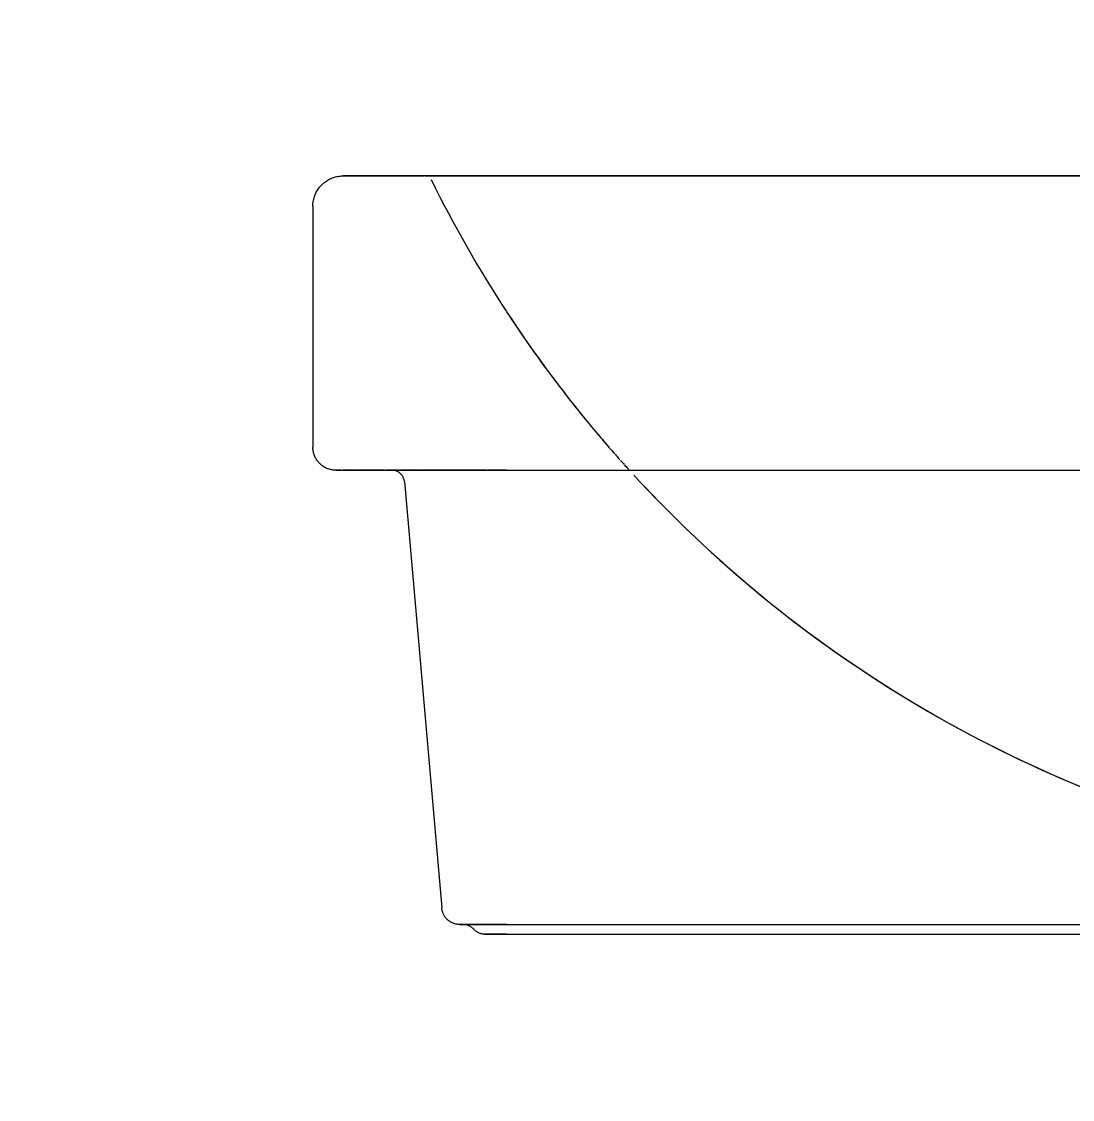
# Model space of a CAD drawing. Header units: metres. Extents: x 15 to 69.3, y -12.4 to 16.4.
# Drawn here: x 34.62 to 34.7932, y 0.6477 to 0.8255 of the extents above; entities that cross this region are included whole.
import ezdxf

# ---------------------------------------------------------------- set-up
doc = ezdxf.new("R2010")
doc.units = ezdxf.units.M
for name, color, linetype, lineweight in [('A-ANNO-DIMS', 7, 'Continuous', 5), ('A-ANNO-DIMS-25', 7, 'Continuous', 5), ('P-SANR-FIXT', 7, 'Continuous', 5)]:
    doc.layers.add(name, color=color, linetype=linetype, lineweight=lineweight)
doc.styles.add('Century Gothic_4', font='GOTHIC.TTF', dxfattribs={"height": 0.03749999999999999})
doc.dimstyles.new('Setores_1_5_1', dxfattribs={"dimscale": 0.3048, "dimtxt": 0.03915631011440721, "dimasz": 0.2604166666666666, "dimexe": 0.1968503937007874, "dimexo": 0.1230314960629921, "dimgap": 0.1435367454068242, "dimtad": 1, "dimrnd": 0.01, "dimzin": 0, "dimdsep": 46, "dimtxsty": 'Century Gothic_4', "dimblk1": 'OBLIQUE', "dimblk2": 'OBLIQUE', "dimsah": 1, "dimcen": 0.09, "dimazin": 0, "dimtfac": 1, "dimtdec": 4, "dimtix": 1, "dimtmove": 0, "dimatfit": 3, "dimfxl": 1, "dimtvp": 1, "dimtolj": 1, "dimtzin": 0, "dimarcsym": 2})

# ---------------------------------------------------------------- blocks, each defined once
blk = doc.blocks.new('USO_ESG_Cuba lavatório retângular - Uso geral-3263039-CC')
at = {"layer": 'P-SANR-FIXT', "color": 254, "true_color": 0xdfdfdf}
for p, q in [((16.50239597160512, 0.8), (16.50241752502771, 0.8)), ((16.49877179155141, 0.7984446072255509), (16.49891243805838, 0.7985867804544957)), ((16.49805687570673, 0.7974844006892168), (16.49815969605005, 0.7976559309896037)), ((16.49791958197882, 0.7533598109371898), (16.49784517230083, 0.7534925894143027)), ((16.51864161964675, 0.67929959567164), (16.5186406799197, 0.6793101227760978)), ((16.51910394712354, 0.677953330486325), (16.51904126969366, 0.6780553775160759)), ((16.51947556669391, 0.6774850310309235), (16.51939386502459, 0.6775725918310984)), ((16.52402431666246, 0.6765769230769242), (16.52380486095569, 0.6765769230769242)), ((16.5239319822732, 0.6757884615384612), (16.52386751191446, 0.675857703507703)), ((16.52448838170641, 0.6765769230769242), (16.52425227847613, 0.6765769230769242)), ((16.52934134237007, 0.6765769230769242), (16.67344848848207, 0.6765769230769242))]:
    blk.add_line(p, q, dxfattribs=at)
at = {"layer": 'P-SANR-FIXT', "color": 253, "true_color": 0xa6a6a6}
for p, q in [((16.50376384208661, 0.8), (16.50412325545832, 0.8)), ((16.51586865698759, 0.8), (16.51659860773303, 0.8)), ((16.51659860773304, 0.8000000000000004), (16.88937795338138, 0.8000000000000004)), ((16.88937795338138, 0.8000000000000004), (16.51659860773304, 0.8000000000000004)), ((16.49869215764067, 0.7524252538781661), (16.49857975767, 0.7525278851149195)), ((16.50120139646092, 0.7514807692307708), (16.50104922005464, 0.7514838131647639)), ((16.52709254720443, 0.7514807692307708), (16.52618842744353, 0.7514807692307708)), ((16.51249054496551, 0.7496064869715294), (16.51248175271315, 0.7496881388202016)), ((16.51974073848618, 0.6772429054428848), (16.51964914226665, 0.677320055874286)), ((16.51983534663288, 0.6771694795954303), (16.51974073848618, 0.6772429054428848)), ((16.51993281535392, 0.677099895797617), (16.51983534663288, 0.6771694795954303)), ((16.52720845755673, 0.6765769230769242), (16.52691354962037, 0.6765769230769242)), ((16.5275067776538, 0.6765769230769242), (16.52720845755673, 0.6765769230769242)), ((16.52780803266306, 0.6765769230769242), (16.5275067776538, 0.6765769230769242))]:
    blk.add_line(p, q, dxfattribs=at)
at = {"layer": 'P-SANR-FIXT', "color": 7, "true_color": 0xf3f3f3}
for p, q in [((16.52905043699311, 0.8), (16.52934134237006, 0.8)), ((16.49753928173086, 0.7961885131321341), (16.49759069441356, 0.7963817782428194)), ((16.4973961933844, 0.7552451102743769), (16.49739597160512, 0.7552861940865746)), ((16.49755573909392, 0.7541951209013038), (16.49751502394074, 0.754341781054257)), ((16.49857975767, 0.7525278851149195), (16.49847155176215, 0.7526349290576185)), ((16.51879161750327, 0.67859858950862), (16.51875499338245, 0.6787126102535359)), ((16.52003298872011, 0.6770342653686797), (16.51993281535392, 0.677099895797617)), ((16.52425227847613, 0.6765769230769242), (16.52402431666246, 0.6765769230769242)), ((16.52435943925108, 0.6754131484493481), (16.52428243896147, 0.6754681196496205))]:
    blk.add_line(p, q, dxfattribs=at)
at = {"layer": 'P-SANR-FIXT'}
for p, q in [((16.87549848848207, 0.8), (16.52934134237007, 0.8)), ((16.49739597160512, 0.794999999999999), (16.49739597160512, 0.7552861940865746)), ((16.52934134237007, 0.7514807692307708), (16.87549848848207, 0.7514807692307708)), ((16.51249054496551, 0.7496064869715294), (16.5186406799197, 0.6793101227760956)), ((16.52934134237007, 0.6765769230769242), (16.87549848848207, 0.6765769230769242)), ((16.52934134237007, 0.6750000000000004), (16.87549848848207, 0.6750000000000004))]:
    blk.add_line(p, q, dxfattribs=at)
at = {"layer": 'P-SANR-FIXT', "flags": 128}
for points in [[(16.50021755937373, 0.799500502210883), (16.50039927395809, 0.7995840155438589), (16.50058418283273, 0.7996601954298364), (16.50077199018292, 0.7997289199972458)], [(16.52934134237007, 0.8), (16.52826381493377, 0.8), (16.5271880113115, 0.8), (16.52611565255958, 0.8), (16.52504845422324, 0.8), (16.52398812359217, 0.8), (16.52293635696919, 0.8), (16.52189483695652, 0.8), (16.52086522976401, 0.8), (16.51984918254353, 0.8), (16.51884832075389, 0.8), (16.51786424556044, 0.8), (16.51689853127357, 0.8), (16.51595272283013, 0.8), (16.51502833332187, 0.8), (16.5141268415748, 0.8), (16.51324968978342, 0.8), (16.51239828120348, 0.8), (16.51157397790708, 0.8), (16.51077809860364, 0.8), (16.51001191653029, 0.8), (16.50927665741489, 0.8), (16.50857349751518, 0.8), (16.507903561737, 0.8), (16.50726792183468, 0.8), (16.50666759469647, 0.8), (16.50610354071774, 0.8), (16.50557666226451, 0.8), (16.50508780222993, 0.8), (16.50463774268576, 0.8), (16.50422720363126, 0.8), (16.50385684184134, 0.8), (16.50352724981587, 0.8), (16.50323895483178, 0.8), (16.50299241809953, 0.8), (16.50278803402531, 0.8), (16.50262612958004, 0.8), (16.50250696377629, 0.8), (16.50243072725393, 0.8), (16.50239754197513, 0.8), (16.50239597160512, 0.8)], [(16.50104922005464, 0.7514838131647639), (16.50089728709815, 0.7514929400971023), (16.50074584065176, 0.7515081354266377), (16.50059512299749, 0.7515293748440879), (16.50044537525143, 0.7515566243709146), (16.50029683697803, 0.7515898404136855), (16.50014974580684, 0.7516289698338189), (16.50000433705235, 0.7516739500325921), (16.49986084333756, 0.7517247090512814), (16.4997194942218, 0.7517811656862833), (16.49958051583349, 0.7518432296190266)], [(16.50120139646092, 0.7514807692307708), (16.50122390541622, 0.7514807692307708), (16.50129139627257, 0.7514807692307708), (16.50140376105901, 0.7514807692307708), (16.50156082001585, 0.7514807692307708), (16.50176232188226, 0.7514807692307708), (16.50200794429824, 0.7514807692307708), (16.50229729432031, 0.7514807692307708), (16.50262990905019, 0.7514807692307708), (16.50300525637524, 0.7514807692307708), (16.50342273581981, 0.7514807692307708), (16.50388167950585, 0.7514807692307708), (16.50438135322138, 0.7514807692307708), (16.50492095759502, 0.7514807692307708), (16.50549962937491, 0.7514807692307708), (16.50611644280962, 0.7514807692307708), (16.50677041112925, 0.7514807692307708), (16.50746048812399, 0.7514807692307708), (16.50818556981786, 0.7514807692307708), (16.50894449623482, 0.7514807692307708), (16.5097360532545, 0.7514807692307708), (16.51055897455453, 0.7514807692307708), (16.51141194363637, 0.7514807692307708), (16.51229359593145, 0.7514807692307708), (16.51320252098418, 0.7514807692307708), (16.51413726470835, 0.7514807692307708), (16.51509633171343, 0.7514807692307708), (16.51607818769678, 0.7514807692307708), (16.51708126189828, 0.7514807692307708), (16.5181039496132, 0.7514807692307708), (16.51914461475934, 0.7514807692307708), (16.52020159249447, 0.7514807692307708), (16.5212731918797, 0.7514807692307708), (16.5223576985846, 0.7514807692307708), (16.52345337762978, 0.7514807692307708), (16.52455847616253, 0.7514807692307708), (16.52567122626091, 0.7514807692307708), (16.52678984776215, 0.7514807692307708), (16.52791255111048, 0.7514807692307708), (16.52903754022002, 0.7514807692307708), (16.52934134237007, 0.7514807692307708)], [(16.51180443575961, 0.7509663798939561), (16.5117418111089, 0.7510195069230143), (16.51167711203671, 0.7510700871380315), (16.51161044204776, 0.7511180396214516), (16.5115419077998, 0.7511632876595323), (16.51147161893302, 0.7512057588650621), (16.51139968789459, 0.7512453852931769), (16.51132622975886, 0.751282103550041), (16.51125136204315, 0.7513158548942753), (16.51117520451984, 0.7513465853309325), (16.51109787902473, 0.7513742456978664), (16.51101950926211, 0.751398791744392), (16.51094022060688, 0.751420184202074), (16.51086013990398, 0.7514383888475358), (16.51077939526545, 0.7514533765572369), (16.51069811586549, 0.7514651233540323)], [(16.51233041804147, 0.7502408233806135), (16.51229638718292, 0.7503155644587405), (16.51225939469947, 0.7503888848806012), (16.51221949977122, 0.750460667349164), (16.51217676622153, 0.7505307970277861), (16.51213126241496, 0.7505991617239485), (16.51208306114791, 0.7506656520687184), (16.5120322395321, 0.7507301616917286), (16.5119788788713, 0.7507925873913387)], [(16.51248175271315, 0.7496881388202016), (16.51246970229058, 0.7497693737597879), (16.51245441297593, 0.7498500618317094), (16.51243590922882, 0.749930073952268)], [(16.52162344398652, 0.6765769230769242), (16.52150370961201, 0.6765793180837575), (16.52138416678696, 0.6765864992727573), (16.52126500675438, 0.6765984551555501), (16.52114642014491, 0.6766151666052784), (16.52102859667183, 0.6766366068871851), (16.52091172482756, 0.6766627417013933), (16.52079599158211, 0.6766935292377771)], [(16.52162344398653, 0.6765769230769242), (16.52162961748204, 0.6765769230769242), (16.52164812809229, 0.6765769230769242), (16.52167894620425, 0.6765769230769242), (16.52172202251552, 0.6765769230769242), (16.52177728811319, 0.6765769230769242), (16.52184465458409, 0.6765769230769242), (16.52192401415624, 0.6765769230769242), (16.52201523987125, 0.6765769230769242), (16.52211818578744, 0.6765769230769242), (16.52223268721331, 0.6765769230769242), (16.522358560971, 0.6765769230769242), (16.52249560568934, 0.6765769230769242), (16.52264360212603, 0.6765769230769242), (16.52280231351833, 0.6765769230769242), (16.52297148596188, 0.6765769230769242), (16.52315084881685, 0.6765769230769242), (16.52334011514094, 0.6765769230769242), (16.5235389821484, 0.6765769230769242), (16.52374713169444, 0.6765769230769242), (16.5239642307842, 0.6765769230769242), (16.52418993210544, 0.6765769230769242), (16.52442387458419, 0.6765769230769242), (16.52466568396239, 0.6765769230769242), (16.52491497339663, 0.6765769230769242), (16.52517134407699, 0.6765769230769242), (16.52543438586506, 0.6765769230769242), (16.5257036779501, 0.6765769230769242), (16.52597878952221, 0.6765769230769242), (16.52625928046158, 0.6765769230769242), (16.52654470204253, 0.6765769230769242), (16.52683459765142, 0.6765769230769242), (16.52712850351712, 0.6765769230769242), (16.52742594945293, 0.6765769230769242), (16.52772645960881, 0.6765769230769242), (16.52802955323262, 0.6765769230769242), (16.52833474543922, 0.6765769230769242), (16.52864154798618, 0.6765769230769242), (16.52894947005487, 0.6765769230769242), (16.52925801903568, 0.6765769230769242), (16.52934134237007, 0.6765769230769242)], [(16.52186489766475, 0.6765769230769242), (16.52179428273561, 0.6765769230769242), (16.52173574149193, 0.6765769230769242), (16.52168936758721, 0.6765769230769242), (16.52165523520981, 0.6765769230769242), (16.52163339896425, 0.6765769230769242), (16.52162389378387, 0.6765769230769242)], [(16.5230045580269, 0.6764244026611392), (16.52291539864656, 0.6764560488671922), (16.52282504507351, 0.6764841043353986), (16.52273364185418, 0.6765085241829971), (16.52264133521423, 0.6765292693434403), (16.5225482728246, 0.6765463066288905), (16.52245460356525, 0.6765596087833354)], [(16.52342752932395, 0.6762142787808435), (16.52334643432575, 0.6762630074041392), (16.52326345556971, 0.6763084541147476), (16.52317872580412, 0.6763505462076314)], [(16.52569503587084, 0.6750000000000004), (16.52560044571498, 0.6750018920553997), (16.52550600688319, 0.6750075651947091), (16.52541187045745, 0.6750170103421159), (16.52531818703597, 0.6750302123874006), (16.52522510649223, 0.6750471502101081), (16.52513277773526, 0.6750677967133317), (16.52504134847135, 0.6750921188670748), (16.52495096496785, 0.6751200777610735), (16.52486177181906, 0.67515162866707)], [(16.52569503587085, 0.6750000000000004), (16.52569795252713, 0.6750000000000004), (16.52570669782994, 0.6750000000000004), (16.52572125778867, 0.6750000000000004), (16.52574160911049, 0.6750000000000004), (16.52576771923761, 0.6750000000000004), (16.52579954639942, 0.6750000000000004), (16.52583703967924, 0.6750000000000004), (16.52588013909582, 0.6750000000000004), (16.52592877569929, 0.6750000000000004), (16.52598287168146, 0.6750000000000004), (16.52604234050029, 0.6750000000000004), (16.52610708701836, 0.6750000000000004), (16.52617700765506, 0.6750000000000004), (16.52625199055228, 0.6750000000000004), (16.52633191575339, 0.6750000000000004), (16.5264166553951, 0.6750000000000004), (16.52650607391207, 0.6750000000000004), (16.52660002825375, 0.6750000000000004), (16.52669836811323, 0.6750000000000004), (16.52680093616772, 0.6750000000000004), (16.52690756833021, 0.6750000000000004), (16.52701809401199, 0.6750000000000004), (16.52713233639554, 0.6750000000000004), (16.52725011271742, 0.6750000000000004), (16.52737123456064, 0.6750000000000004), (16.52749550815608, 0.6750000000000004), (16.52762273469251, 0.6750000000000004), (16.52775271063461, 0.6750000000000004), (16.5278852280486, 0.6750000000000004), (16.52802007493488, 0.6750000000000004), (16.5281570355672, 0.6750000000000004), (16.52829589083776, 0.6750000000000004), (16.52843641860776, 0.6750000000000004), (16.52857839406274, 0.6750000000000004), (16.52872159007226, 0.6750000000000004), (16.52886577755324, 0.6750000000000004), (16.52901072583649, 0.6750000000000004), (16.52915620303566, 0.6750000000000004), (16.52930197641827, 0.6750000000000004), (16.52934134237007, 0.6750000000000004)], [(16.52619675223131, 0.6750000000000004), (16.52612545388678, 0.6750000000000004), (16.52605930027781, 0.6750000000000004), (16.52599839723604, 0.6750000000000004), (16.52594284219337, 0.6750000000000004), (16.52589272402601, 0.6750000000000004), (16.52584812291234, 0.6750000000000004), (16.52580911020461, 0.6750000000000004), (16.52577574831485, 0.6750000000000004), (16.52574809061495, 0.6750000000000004), (16.52572618135135, 0.6750000000000004), (16.52571005557418, 0.6750000000000004), (16.52569973908125, 0.6750000000000004), (16.52569524837675, 0.6750000000000004)], [(16.52934134237007, 0.6750000000000004), (16.52919552900092, 0.6750000000000004), (16.52904994890206, 0.6750000000000004), (16.52890483497059, 0.6750000000000004), (16.52876041935784, 0.6750000000000004), (16.52861693309799, 0.6750000000000004), (16.52847460573845, 0.6750000000000004), (16.52833366497261, 0.6750000000000004)]]:
    blk.add_lwpolyline(points, dxfattribs=at)
at = {"layer": 'P-SANR-FIXT', "color": 253, "true_color": 0xa6a6a6, "flags": 128}
for points in [[(16.50077199018292, 0.7997289199972458), (16.50096239555695, 0.7997900793014466), (16.50115509434686, 0.799843575500592), (16.50134977827566, 0.7998893230121757), (16.50154613589061, 0.7999272486499427), (16.50174385306143, 0.7999572917409582), (16.50194261348279, 0.7999794042226865), (16.50214209918045, 0.7999935507198772)], [(16.50241752502771, 0.8), (16.50248215081461, 0.8), (16.50258974557834, 0.8), (16.50274013719024, 0.8), (16.5029330850558, 0.8), (16.5031682804996, 0.8), (16.50344534725911, 0.8), (16.50376384208661, 0.8)], [(16.50420096918917, 0.8), (16.50452301238953, 0.8), (16.5049624733544, 0.8), (16.50544093530915, 0.8), (16.50595763281672, 0.8)], [(16.50600596677323, 0.8), (16.50651173927131, 0.8), (16.50710236822081, 0.8), (16.50772857478488, 0.8), (16.50838935716661, 0.8), (16.50908365825515, 0.8), (16.50981036731687, 0.8), (16.51056832177228, 0.8)], [(16.51056832177228, 0.8), (16.51135630905595, 0.8), (16.51217306855633, 0.8), (16.51301729363243, 0.8), (16.51388763370424, 0.8), (16.5147826964133, 0.8), (16.5157010498502, 0.8)], [(16.49815969605005, 0.7976559309896037), (16.49826929353057, 0.7978232123669728), (16.4983854928157, 0.7979859772068111), (16.49850810801136, 0.7981439651200926)], [(16.49850810801136, 0.7981439651200926), (16.49863694295941, 0.7982969233598554), (16.49877179155141, 0.7984446072255509)], [(16.49891243805838, 0.7985867804544957), (16.49905865747591, 0.7987232155998529), (16.49921021588413, 0.798853694394495), (16.4993668708219, 0.7989780081001809), (16.49952837167475, 0.7990959578415033), (16.49969446007578, 0.7992073549240376), (16.49986487031895, 0.7993120211362168), (16.50003932978425, 0.7994097890344244), (16.50021755937373, 0.799500502210883)], [(16.49739597160512, 0.794999999999999), (16.49739997107181, 0.7951999466709326), (16.4974119630736, 0.7953995734698444), (16.49743192842585, 0.7955985610364431), (16.49745983518824, 0.7957965910330689), (16.49749563871591, 0.7959933466539748), (16.49753928173086, 0.7961885131321341)], [(16.49759069441356, 0.7963817782428194), (16.4976497945147, 0.796572832803079), (16.49771648748673, 0.7967613711663736), (16.4977906666351, 0.7969470917115428), (16.49787221328902, 0.7971296973253305), (16.49796099699122, 0.7973088958777053), (16.49805687570673, 0.7974844006892168)], [(16.49751502394074, 0.754341781054257), (16.4974802061972, 0.7544899520665985), (16.49745134156428, 0.754639396896312), (16.49742847621922, 0.7547898764635573), (16.4974116467417, 0.7549411500331238), (16.49740088005529, 0.7550929755995696), (16.4973961933844, 0.7552451102743769)], [(16.49784517230083, 0.7534925894143027), (16.49777613186554, 0.7536282372762759), (16.49771257112292, 0.7537665375154667), (16.4976545917566, 0.753907268880996), (16.49760228652119, 0.7540502062327007), (16.49755573909392, 0.7541951209013038)], [(16.49847155176215, 0.7526349290576185), (16.49836771302348, 0.7527462144587922), (16.49826840757382, 0.752861563285538), (16.49817379428072, 0.7529807910043372), (16.49808402450525, 0.7531037068762751), (16.49799924185989, 0.7532301142621759), (16.49791958197882, 0.7533598109371898)], [(16.49958051583349, 0.7518432296190266), (16.49944413050843, 0.7519108015604584), (16.49931055643401, 0.7519837734098851), (16.4991800073003, 0.7520620284279169), (16.49905269195802, 0.7521454414232174), (16.49892881408459, 0.7522338789527859), (16.49880857185817, 0.752327199535445), (16.49869215764067, 0.7524252538781661)], [(16.50208175185137, 0.7514807692307708), (16.50182428535107, 0.7514807692307708), (16.50161084027201, 0.7514807692307708), (16.50144175808078, 0.7514807692307708), (16.50131730927282, 0.7514807692307708), (16.50123769293968, 0.7514807692307708), (16.5012030364505, 0.7514807692307708), (16.50120139646092, 0.7514807692307708)], [(16.50497143435163, 0.7514807692307708), (16.50452309739018, 0.7514807692307708), (16.50401256461442, 0.7514807692307708), (16.50354255247989, 0.7514807692307708), (16.50311381290574, 0.7514807692307708), (16.50272703178382, 0.7514807692307708), (16.50238282788143, 0.7514807692307708)], [(16.50915498077456, 0.7514807692307708), (16.50838712525247, 0.7514807692307708), (16.50765279200778, 0.7514807692307708), (16.50695315581702, 0.7514807692307708), (16.50628933594885, 0.7514807692307708), (16.50566239437346, 0.7514807692307708), (16.50507333406362, 0.7514807692307708)], [(16.51164714068614, 0.7514807692307708), (16.51078629336747, 0.7514807692307708), (16.50995513016901, 0.7514807692307708), (16.50944339579549, 0.7514807692307708)], [(16.51069811586549, 0.7514651233540323), (16.5106164317338, 0.7514736104455578), (16.51053447354755, 0.7514788242542731), (16.51045237242238, 0.7514807564392014), (16.5104451248026, 0.7514807692307708)], [(16.5119788788713, 0.7507925873913387), (16.51192306453118, 0.750852829299753), (16.51186488580276, 0.7509107910427695), (16.51180443575961, 0.7509663798939561)], [(16.51243590922882, 0.749930073952268), (16.51241422065132, 0.7500092821191384), (16.5123893819405, 0.7500875596161469), (16.51236143283301, 0.7501647812160037), (16.51233041804147, 0.7502408233806135)], [(16.52934134237006, 0.7514807692307708), (16.52821604466911, 0.7514807692307708), (16.52709254720443, 0.7514807692307708)], [(16.51875499338245, 0.6787126102535359), (16.51872295817069, 0.6788280043682279), (16.5186955631175, 0.6789445872467228), (16.51867285204912, 0.679062172381288), (16.51865486129842, 0.6791805716607894), (16.51864161964675, 0.67929959567164)], [(16.51904126969366, 0.6780553775160759), (16.51898272319181, 0.6781598493477774), (16.51892840127991, 0.678266578848782), (16.51887839086143, 0.6783753952746606), (16.51883277194237, 0.6784861245423419), (16.51879161750327, 0.67859858950862)], [(16.51939386502459, 0.6775725918310984), (16.51931573020599, 0.677663349787331), (16.51924128723715, 0.677757159706254), (16.51917065521094, 0.6778538715120039), (16.51910394712354, 0.677953330486325)], [(16.51964914226665, 0.677320055874286), (16.51956070450871, 0.6774008074654065), (16.51947556669391, 0.6774850310309235)], [(16.52079599158211, 0.6766935292377771), (16.520681582084, 0.676728920242842), (16.52056867936401, 0.6767688580985317), (16.52045746404242, 0.6768132789127962), (16.52034811404, 0.676862111621811), (16.52024080429345, 0.676915278103656), (16.52013570647546, 0.6769726933033027), (16.52003298872011, 0.6770342653686797)], [(16.52380486095569, 0.6765769230769242), (16.52359426243813, 0.6765769230769242), (16.52339285802248, 0.6765769230769242), (16.52320096991285, 0.6765769230769242), (16.52301890508927, 0.6765769230769242), (16.52284695481662, 0.6765769230769242), (16.52268539417867, 0.6765769230769242), (16.52253448163796, 0.6765769230769242), (16.52239445862237, 0.6765769230769242), (16.52226554913885, 0.6765769230769242), (16.52214795941508, 0.6765769230769242), (16.52204187756954, 0.6765769230769242), (16.52194747331054, 0.6765769230769242), (16.52186489766475, 0.6765769230769242)], [(16.52245460356525, 0.6765596087833354), (16.52236047728701, 0.6765691545261575), (16.52226604457186, 0.6765749285862079), (16.52217145649199, 0.6765769217262229), (16.52216892867555, 0.6765769230769242)], [(16.52317872580412, 0.6763505462076314), (16.52309238057854, 0.6763892163444184), (16.5230045580269, 0.6764244026611392)], [(16.52386751191446, 0.675857703507703), (16.52380032418489, 0.6759243119640307), (16.52373052657051, 0.6759881803481272), (16.52365823073262, 0.6760492064842046), (16.52358355232914, 0.676107292743457)], [(16.52428243896147, 0.6754681196496205), (16.52420769852557, 0.6755261260691099), (16.52413533751214, 0.6755870749099171), (16.52406547168337, 0.6756508686669023), (16.52399821280968, 0.675717405283661)], [(16.52451972323709, 0.6753126584788401), (16.52443857621038, 0.6753613004104877), (16.52435943925108, 0.6754131484493481)], [(16.52691354962037, 0.6765769230769242), (16.52662252563451, 0.6765769230769242), (16.52633585117544, 0.6765769230769242), (16.52605398486115, 0.6765769230769242), (16.5257773776176, 0.6765769230769242), (16.52550647195739, 0.6765769230769242), (16.52524170127177, 0.6765769230769242), (16.52498348913737, 0.6765769230769242), (16.52473224863852, 0.6765769230769242), (16.52448838170641, 0.6765769230769242)], [(16.52468752521309, 0.6752252989504617), (16.52460275051331, 0.6752673004711172), (16.52451972323709, 0.6753126584788401)], [(16.52841741571894, 0.6765769230769242), (16.52811174064077, 0.6765769230769242), (16.52780803266306, 0.6765769230769242)], [(16.52934134237007, 0.6765769230769242), (16.52903270875239, 0.6765769230769242), (16.52872456888266, 0.6765769230769242), (16.52841741571894, 0.6765769230769242)], [(16.52693702375517, 0.6750000000000004), (16.52682932362731, 0.6750000000000004), (16.52672564219356, 0.6750000000000004), (16.52662614532212, 0.6750000000000004), (16.52653099218674, 0.6750000000000004), (16.52644033501214, 0.6750000000000004), (16.52635431883046, 0.6750000000000004), (16.52627308124925, 0.6750000000000004), (16.52619675223131, 0.6750000000000004)], [(16.52792140373759, 0.6750000000000004), (16.52778823653032, 0.6750000000000004), (16.52765755396108, 0.6750000000000004), (16.52752956509411, 0.6750000000000004), (16.52740447468429, 0.6750000000000004), (16.52728248284959, 0.6750000000000004), (16.52716378475092, 0.6750000000000004), (16.52704857027992, 0.6750000000000004), (16.52693702375517, 0.6750000000000004)], [(16.52833366497261, 0.6750000000000004), (16.52819433627565, 0.6750000000000004), (16.52805684254377, 0.6750000000000004), (16.52792140373759, 0.6750000000000004)]]:
    blk.add_lwpolyline(points, dxfattribs=at)
at = {"layer": 'P-SANR-FIXT', "color": 254, "true_color": 0xdfdfdf, "flags": 128}
for points in [[(16.50214209918045, 0.7999935507198772), (16.50234199101983, 0.7999997086011486), (16.50239597160512, 0.8)], [(16.51664122484537, 0.8), (16.51760171731936, 0.8), (16.51858099068911, 0.8), (16.51957747832614, 0.8), (16.52058958606279, 0.8), (16.52161569474258, 0.8), (16.52260499967883, 0.8)], [(16.52265416281053, 0.8), (16.52370332893926, 0.8), (16.52476151468676, 0.8), (16.52582702718158, 0.8), (16.52689816183101, 0.8), (16.52797320504813, 0.8), (16.52905043699311, 0.8)], [(16.51527136941549, 0.7514807692307708), (16.51439379149289, 0.7514807692307708), (16.51345233371072, 0.7514807692307708), (16.51253629495294, 0.7514807692307708), (16.5118835137176, 0.7514807692307708)], [(16.52205818844062, 0.7514807692307708), (16.52156470936779, 0.7514807692307708), (16.5204894563695, 0.7514807692307708), (16.51942836450052, 0.7514807692307708), (16.51838313128147, 0.7514807692307708), (16.51735542886254, 0.7514807692307708), (16.51634690134836, 0.7514807692307708), (16.51535916216782, 0.7514807692307708)], [(16.52597264733229, 0.7514807692307708), (16.5248581366536, 0.7514807692307708), (16.52375079814769, 0.7514807692307708), (16.52265240331995, 0.7514807692307708), (16.52211007297263, 0.7514807692307708)], [(16.52358355232914, 0.676107292743457), (16.52350661082959, 0.6761623462002658), (16.52342752932395, 0.6762142787808435)], [(16.52399821280968, 0.675717405283661), (16.52393366849091, 0.6757865783157989), (16.5239319822732, 0.6757884615384612)], [(16.52486177181906, 0.67515162866707), (16.524773911715, 0.6751867211103406), (16.52468752521309, 0.6752252989504617)]]:
    blk.add_lwpolyline(points, dxfattribs=at)
at = {"layer": 'P-SANR-FIXT', "color": 253, "true_color": 0xa6a6a6}
for radius, start, end in [(0.2074834206650569, 206.232887895954, 213.1643553550595), (0.2074834206650569, 206.2328878959537, 213.1643553550592), (0.2074834206650573, 213.1821168731962, 220.9395889377968), (0.2074834206650548, 213.1821168731971, 220.2688109356762), (0.2074834206650564, 220.2688109356765, 220.9395889377965), (0.2074834206650568, 220.958179391903, 221.3167934738455), (0.2074834206650563, 220.9581793919027, 221.3167934738452), (0.2074834206650566, 221.3350760163778, 221.668292144122), (0.2074834206650552, 221.3350760163774, 221.6682921441216), (0.2074834206650547, 221.7177856983658, 221.9701308951275), (0.207483420665057, 221.7177856983664, 221.970130895127), (0.2074834206650562, 221.9832643488956, 222.201739914791), (0.2074834206650542, 221.9832643488951, 222.2017399147905), (0.2074834206650572, 222.2102351645202, 222.3473354311763), (0.2074834206650557, 222.2102351645198, 222.3473354311758), (0.2074834206650562, 222.6126326044823, 222.751238917559), (0.2074834206650573, 222.6126326044823, 222.7512389175589), (0.2074834206650564, 222.7620825028139, 222.9251730681753), (0.2074834206650532, 222.7620825028132, 222.9251730681746), (0.2074834206650568, 222.9372360776377, 316.8851896650914), (0.2074834206650546, 222.9372360776372, 255.7910888387638)]:
    blk.add_arc((16.70298828055721, 0.8911496555965603), radius, start, end, dxfattribs=at)
blk = doc.blocks.new('DIMBLOCK42-CC')
at = {"layer": 'A-ANNO-DIMS-25'}
for p, q in [((33.53118391634067, 0.9107883926325806), (33.53118391634067, 0.9707883926325807)), ((34.92301206431073, 0.9107883926325806), (34.92301206431073, 0.9707883926325807)), ((34.92301206431073, 0.9107883926325806), (33.53118391634067, 0.9107883926325806)), ((33.53118391634067, 0.9107883926325806), (33.53118391634067, 0.03750000000000001)), ((34.92301206431073, 0.9107883926325806), (34.92301206431073, 0.6220999999999998))]:
    blk.add_line(p, q, dxfattribs=at)
at = {"layer": 'A-ANNO-DIMS-25', "lineweight": 25}
for p, q in [((33.53118391634067, 0.9107883926325806), (33.57087141634067, 0.9504758926325806)), ((34.92301206431073, 0.9107883926325806), (34.96269956431073, 0.9504758926325806)), ((33.53118391634067, 0.9107883926325806), (33.49149641634067, 0.8711008926325807)), ((34.92301206431073, 0.9107883926325806), (34.88332456431073, 0.8711008926325807))]:
    blk.add_line(p, q, dxfattribs=at)
at = {"layer": 'A-ANNO-DIMS-25', "color": 0, "insert": (34.14443466897306, 1.002604381076151), "char_height": 0.03749999999999999, "width": 0.1983919712463298, "attachment_point": 1, "line_spacing_factor": 0.9845015114479527, "style": 'Century Gothic_4'}
blk.add_mtext('1,39 m', dxfattribs=at)
blk = doc.blocks.new('_Oblique')
at = {"color": 0, "linetype": 'ByBlock', "lineweight": -2}
blk.add_line((-0.5, -0.5), (0.5, 0.5), dxfattribs=at)

msp = doc.modelspace()

# ---------------------------------------------------------------- block references
at = {"layer": 'P-SANR-FIXT', "color": 253, "true_color": 0xa6a6a6}
msp.add_blockref('USO_ESG_Cuba lavatório retângular - Uso geral-3263039-CC', (18.17056357582866, 0), dxfattribs=at)

# ---------------------------------------------------------------- dimensions: what is measured, and where the dimension line sits
at = {"layer": 'A-ANNO-DIMS'}
dim = msp.add_linear_dim(base=(33.53118391634067, 0.9107883926325806), p1=(34.92301206431073, 0.5845999999999998), p2=(33.53118391634067, 0), dimstyle='Setores_1_5_1', override={"dimpost": '<>', "dimfxl": 1.509616757154526}, dxfattribs=at)
dim.commit()
dim.dimension.update_dxf_attribs({"geometry": 'DIMBLOCK42-CC', "text_midpoint": (34.2270979903257, 0.97423162867211)})

doc.saveas('drawing.dxf')
